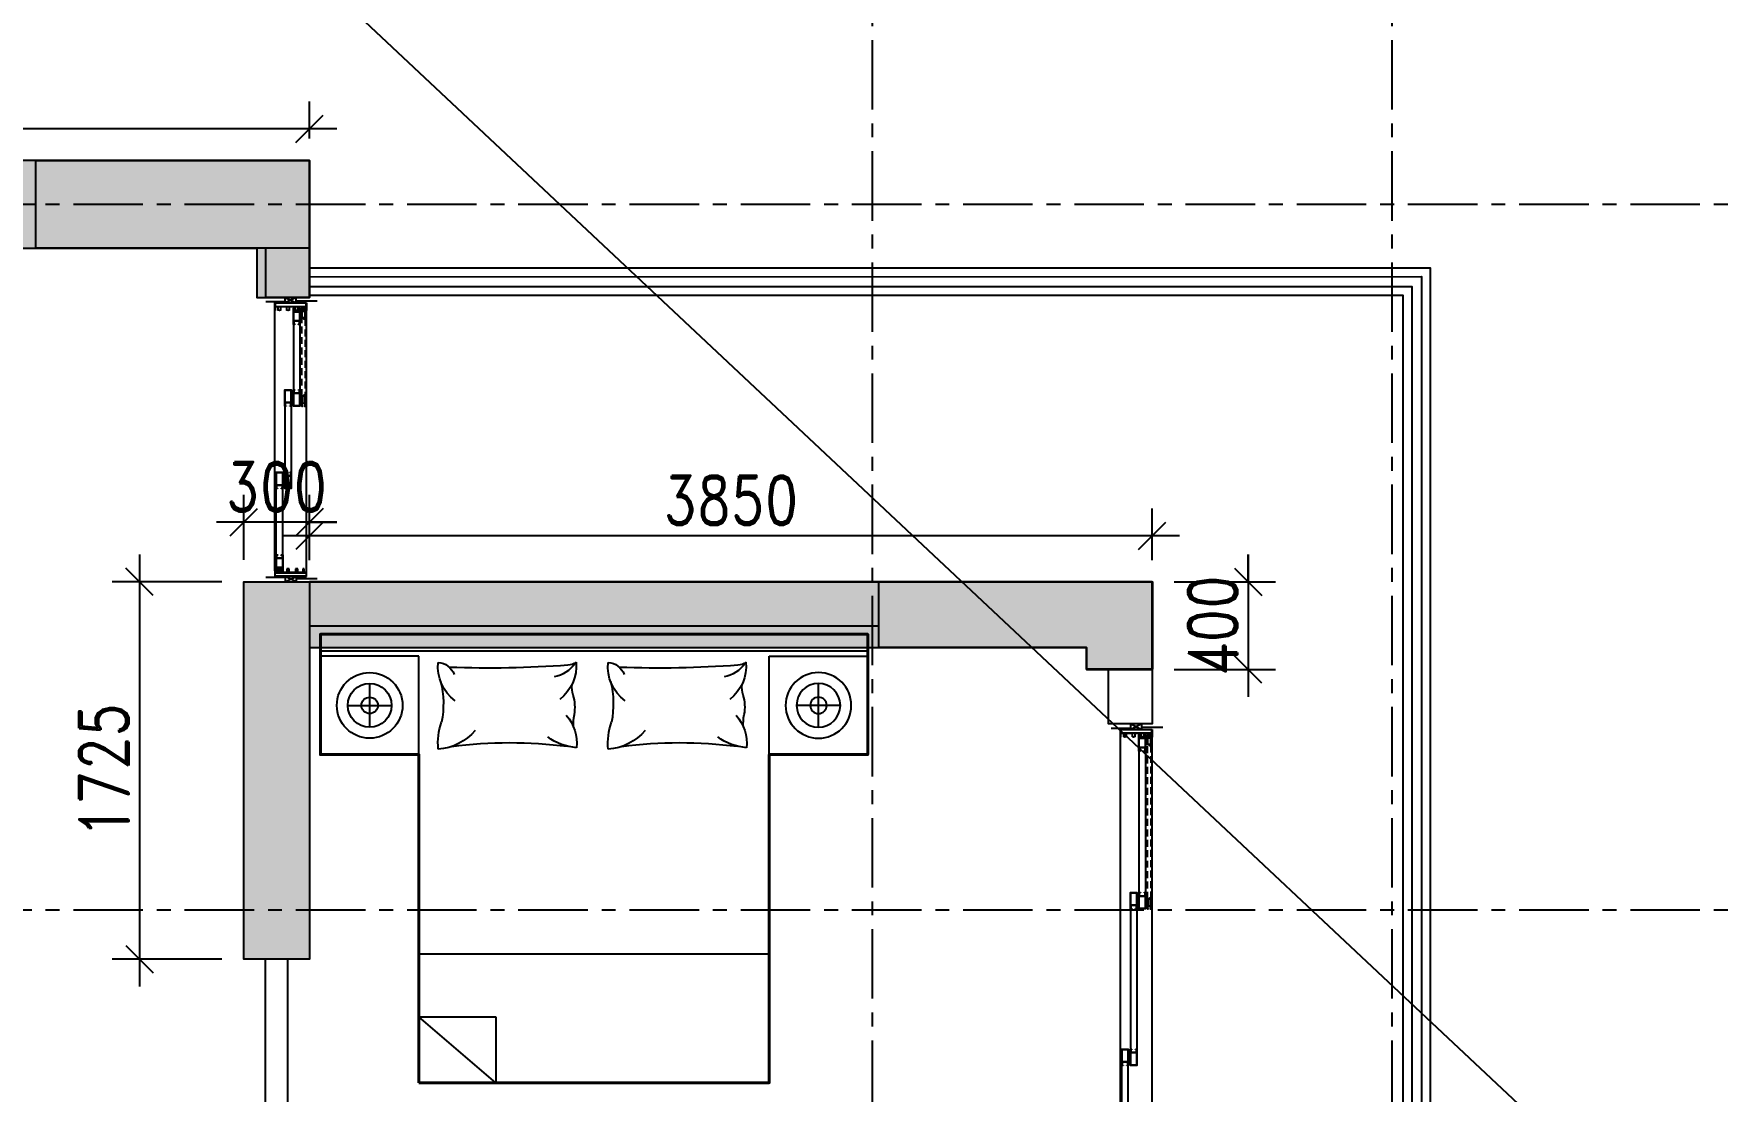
# Model space of a CAD drawing. Header units: millimetres. Extents: x 2061841 to 105821645, y -77612 to 48520811.
# Drawn here: x 105427943 to 105435678, y 48502632 to 48507465 of the extents above; entities that cross this region are included whole.
import ezdxf

# ---------------------------------------------------------------- set-up
doc = ezdxf.new("R2010")
doc.units = ezdxf.units.MM
doc.header["$LTSCALE"] = 10
doc.header["$MEASUREMENT"] = 0
doc.linetypes.add('xa_type A_Seventh floor plan$0$HIDDEN2', pattern=[4.7625, 3.175, -1.5875])
doc.linetypes.add('XR_type A_TYP_GRID$0$CENTER', pattern=[50.8, 31.75, -6.35, 6.35, -6.35])
for name, color, linetype in [('AS-COLS', 2, 'Continuous'), ('DIM', 8, 'Continuous'), ('S-OPENING', 6, 'Continuous'), ('xa_type A_Seventh floor plan$0$A-FLOR-HRAL', 200, 'Continuous'), ('xa_type A_Seventh floor plan$0$A-FURN-MOVE', 54, 'Continuous'), ('xa_type A_Seventh floor plan$0$A-FURN-MOVE-RefEdit0', 54, 'Continuous'), ('xa_type A_Seventh floor plan$0$A-GLAZ-FRAM', 74, 'Continuous'), ('xa_type A_Seventh floor plan$0$A-WALL', 3, 'Continuous'), ('xa_type A_Seventh floor plan$0$A-WALL-FNSH', 8, 'Continuous'), ('XR_type A_TYP_COL$0$AS-COLS', 2, 'Continuous'), ('XR_type A_TYP_COL$0$AS-COLS-PATT', 253, 'Continuous'), ('XR_type A_TYP_GRID$0$AS-GRID', 24, 'XR_type A_TYP_GRID$0$CENTER')]:
    doc.layers.add(name, color=color, linetype=linetype)
doc.layers.add('S-STRCOL HATCH', color=33, linetype='Continuous', lineweight=9)
doc.layers.add('xa_type A_Seventh floor plan$0$M-WHITE', color=7, linetype='Continuous', lineweight=40)
doc.styles.add('200', font='romand.shx', dxfattribs={"width": 0.8, "height": 225})
doc.dimstyles.new('GR1', dxfattribs={"dimtxt": 225, "dimasz": 125, "dimexe": 125, "dimexo": 100, "dimgap": 50, "dimtad": 1, "dimdec": 0, "dimzin": 3, "dimdsep": 46, "dimtxsty": '200', "dimblk1": 'OBLIQUE', "dimblk2": 'OBLIQUE', "dimsah": 1, "dimcen": 0.0625, "dimdle": 125, "dimclrd": 3, "dimclre": 3, "dimclrt": 2, "dimadec": 0, "dimazin": 0, "dimtfac": 1, "dimtdec": 0, "dimtix": 1, "dimtmove": 0, "dimatfit": 3, "dimfxl": 1, "dimtolj": 1, "dimtzin": 0, "dimarcsym": 0})

# ---------------------------------------------------------------- blocks, each defined once
blk = doc.blocks.new('xa_type A_Seventh floor plan$0$Alframe Door 3T+W')
for p, q in [((35, 145.7), (0, 145.7)), ((0, 145.7), (0, 0)), ((1.3, 2), (1.3, 143.7)), ((1.3, 143.7), (16.1, 143.7)), ((16.1, 143.7), (16.1, 2)), ((18, 129.5), (18, 144.2)), ((18, 144.2), (35, 144.2)), ((34.1, 129.5), (18, 129.5)), ((18, 90), (18, 119.5)), ((18, 119.5), (34.1, 119.5)), ((34.1, 90), (18, 90)), ((18, 50.5), (18, 80)), ((18, 80), (34.1, 80)), ((35, 144.2), (35, 145.7)), ((0, 0), (35, 0)), ((16.1, 2), (1.3, 2)), ((34.1, 50.5), (18, 50.5)), ((18, 16.9), (18, 40.5)), ((18, 40.5), (34.1, 40.5)), ((34.8, 16.9), (18, 16.9)), ((18, 1.5), (18, 11.1)), ((18, 11.1), (34.8, 11.1)), ((35, 1.5), (18, 1.5)), ((35, 0), (35, 1.5))]:
    blk.add_line(p, q)
for centre, start, end in [((22.8, 124.5), 336, 24), ((22.8, 85), 336, 24), ((22.8, 45.5), 336, 24), ((22.8, 14), 346.32448, 13.67552)]:
    blk.add_arc(centre, 12.3, start, end)
blk = doc.blocks.new('xa_type A_Seventh floor plan$0$Alframe Win shutter wmesh')
for points in [[(7.5, -46), (7.5, 0), (4.5, 0), (4.5, -1.2), (6.2, -1.2), (6.2, -13.1), (-6.2, -13.1), (-6.2, -1.2), (-4.5, -1.2), (-4.5, 0), (-7.5, 0), (-7.5, -50), (-1, -50), (-1, -48), (-2, -48), (-2, -49), (-6.2, -49), (-6.2, -46)], [(6.2, -14.1), (-6.2, -14.1), (-6.2, -45), (6.2, -45)]]:
    blk.add_lwpolyline(points, close=True)
blk = doc.blocks.new('xa_type A_Seventh floor plan$0$Al frame Door shutter 1')
blk.add_lwpolyline([(8, -60), (15, -60), (15, 15), (8, 15), (8, 13.5), (13.5, 13.5), (13.5, 0), (-13.5, 0), (-13.5, 13.5), (-8, 13.5), (-8, 15), (-15, 15), (-15, -60), (-8, -60), (-8, -58.5), (-13.5, -58.5), (-13.5, -45), (13.5, -45), (13.5, -58.5), (8, -58.5), (8, -60)])
blk.add_lwpolyline([(-13.5, -43.5), (13.5, -43.5), (13.5, -1.5), (-13.5, -1.5)], close=True)
blk = doc.blocks.new('xa_type A_Seventh floor plan$0$Al frame Door shutter 2')
for p, q in [((-8, 75), (-15, 75)), ((-13.5, 60), (-13.5, 73.5)), ((-13.5, 73.5), (-8, 73.5)), ((13.5, 60), (-13.5, 60)), ((13.5, 58.5), (-13.5, 58.5)), ((-13.5, 58.5), (-13.5, 1.5)), ((-13.5, 1.5), (13.5, 1.5)), ((-8, 73.5), (-8, 75)), ((15, 75), (8, 75)), ((8, 75), (8, 73.5)), ((8, 73.5), (13.5, 73.5)), ((13.5, 73.5), (13.5, 60)), ((13.5, 1.5), (13.5, 58.5)), ((15, 34.5), (15, 75)), ((15, 34.5), (18.5, 34.5)), ((19, 33.2), (15, 33.2)), ((21.3, 37.3), (18.5, 34.5)), ((22.2, 36.4), (19, 33.2)), ((22.2, 36.4), (21.3, 37.3))]:
    blk.add_line(p, q)
blk.add_lwpolyline([(-15, 75), (-15, 0), (15, 0), (15, 33.2)])
blk = doc.blocks.new('*U315')
for p, q in [((49.9, 178.8), (1250.1, 178.8)), ((123.9, 172.6), (426, 172.6)), ((123.9, 142.6), (426, 142.6)), ((803.1, 133.1), (501, 133.1)), ((803.1, 103.1), (501, 103.1)), ((1176.1, 93.6), (878.1, 93.6)), ((49.9, 33.1), (1241.1, 33.1)), ((1176.1, 63.6), (878.1, 63.6))]:
    blk.add_line(p, q)
at = {"linetype": 'xa_type A_Seventh floor plan$0$HIDDEN2'}
for p, q in [((849.1, 54.6), (1205.1, 54.6)), ((1201.1, 39.6), (853.1, 39.6))]:
    blk.add_line(p, q, dxfattribs=at)
at = {"color": 251}
for points in [[(25, 80.9), (0, 80.9), (25, 130.9), (0, 130.9), (25, 80.9), (25, 130.9)], [(1275, 80.9), (1300, 80.9), (1275, 130.9), (1300, 130.9), (1275, 80.9), (1275, 130.9)]]:
    blk.add_lwpolyline(points, dxfattribs=at)
at = {"layer": 'xa_type A_Seventh floor plan$0$A-WALL-FNSH'}
for p, q in [((20, 130.9), (20, 220)), ((1280, 130.9), (1280, 220)), ((15, 80.9), (15, -15)), ((1285, 80.9), (1285, -15))]:
    blk.add_line(p, q, dxfattribs=at)
blk.add_blockref('xa_type A_Seventh floor plan$0$Alframe Door 3T+W', (25, 33.1))
at = {"xscale": -1}
for name, p, rotation in [('xa_type A_Seventh floor plan$0$Al frame Door shutter 1', (63.9, 157.6), 90), ('xa_type A_Seventh floor plan$0$Al frame Door shutter 2', (501, 157.6), 90), ('xa_type A_Seventh floor plan$0$Al frame Door shutter 2', (426, 118.1), 270), ('xa_type A_Seventh floor plan$0$Al frame Door shutter 2', (878.1, 118.1), 90), ('xa_type A_Seventh floor plan$0$Al frame Door shutter 2', (803.1, 78.6), 270), ('xa_type A_Seventh floor plan$0$Al frame Door shutter 1', (1236.1, 78.6), 270), ('xa_type A_Seventh floor plan$0$Alframe Win shutter wmesh', (1251.1, 47.1), 270)]:
    blk.add_blockref(name, p, dxfattribs=dict(at, rotation=rotation))
blk.add_blockref('xa_type A_Seventh floor plan$0$Alframe Door 3T+W', (1275, 33.1), dxfattribs=at)
at = {"rotation": 90.00000000000001}
blk.add_blockref('xa_type A_Seventh floor plan$0$Alframe Win shutter wmesh', (803.1, 47.1), dxfattribs=at)
blk = doc.blocks.new('*U344')
for p, q in [((49.9, 178.8), (2275.1, 178.8)), ((123.9, 172.6), (764.2, 172.6)), ((123.9, 142.6), (764.2, 142.6)), ((1479.6, 133.1), (839.2, 133.1)), ((1479.6, 103.1), (839.2, 103.1)), ((2201.1, 93.6), (1554.6, 93.6)), ((49.9, 33.1), (2266.1, 33.1)), ((2201.1, 63.6), (1554.6, 63.6))]:
    blk.add_line(p, q)
at = {"linetype": 'xa_type A_Seventh floor plan$0$HIDDEN2'}
for p, q in [((1525.6, 54.6), (2230.1, 54.6)), ((2226.1, 39.6), (1529.6, 39.6))]:
    blk.add_line(p, q, dxfattribs=at)
at = {"color": 251}
for points in [[(25, 80.9), (0, 80.9), (25, 130.9), (0, 130.9), (25, 80.9), (25, 130.9)], [(2300, 80.9), (2325, 80.9), (2300, 130.9), (2325, 130.9), (2300, 80.9), (2300, 130.9)]]:
    blk.add_lwpolyline(points, dxfattribs=at)
at = {"layer": 'xa_type A_Seventh floor plan$0$A-WALL-FNSH'}
for p, q in [((20, 130.9), (20, 220)), ((2305, 130.9), (2305, 220)), ((15, 80.9), (15, -15)), ((2310, 80.9), (2310, -15))]:
    blk.add_line(p, q, dxfattribs=at)
blk.add_blockref('xa_type A_Seventh floor plan$0$Alframe Door 3T+W', (25, 33.1))
at = {"xscale": -1}
for name, p, rotation in [('xa_type A_Seventh floor plan$0$Al frame Door shutter 1', (63.9, 157.6), 90), ('xa_type A_Seventh floor plan$0$Al frame Door shutter 2', (839.2, 157.6), 90), ('xa_type A_Seventh floor plan$0$Al frame Door shutter 2', (764.2, 118.1), 270), ('xa_type A_Seventh floor plan$0$Al frame Door shutter 2', (1554.6, 118.1), 90), ('xa_type A_Seventh floor plan$0$Al frame Door shutter 2', (1479.6, 78.6), 270), ('xa_type A_Seventh floor plan$0$Al frame Door shutter 1', (2261.1, 78.6), 270), ('xa_type A_Seventh floor plan$0$Alframe Win shutter wmesh', (2276.1, 47.1), 270)]:
    blk.add_blockref(name, p, dxfattribs=dict(at, rotation=rotation))
blk.add_blockref('xa_type A_Seventh floor plan$0$Alframe Door 3T+W', (2300, 33.1), dxfattribs=at)
at = {"rotation": 90.00000000000001}
blk.add_blockref('xa_type A_Seventh floor plan$0$Alframe Win shutter wmesh', (1479.6, 47.1), dxfattribs=at)
blk = doc.blocks.new('xa_type A_Seventh floor plan$0$Bedside table')
for p, q in [((-450, 450), (0, 450)), ((-450, 0), (-450, 450)), ((0, 0), (0, 450)), ((-450, 0), (0, 0))]:
    blk.add_line(p, q)
at = {"color": 251}
for p, q in [((-225, 325), (-225, 125)), ((-325, 225), (-125, 225))]:
    blk.add_line(p, q, dxfattribs=at)
for radius in [150, 100]:
    blk.add_circle((-225, 225), radius)
blk.add_circle((-225, 225), 37.5, dxfattribs=at)
blk = doc.blocks.new('xa_type A_Seventh floor plan$0$Pillow')
for points in [[(-254.4, 186.2, 0.065269), (275.2, 185.2, 0.040806)], [(303.5, 98, 0.101), (306.6, 40.5, -0.12192), (301.4, -49.1, 0.102959), (296.1, -98.2, 0.088453)], [(-304.2, -110.6, 0.11294), (-300.1, 74.6)]]:
    blk.add_lwpolyline(points, format="xyb")
for centre, radius, start, end in [((-8.6, 173.2), 307.7, 175.30484, 198.69419), ((-332.4, -45.4), 244.4, 40.4189, 85.9871), ((334.2, -52), 244.4, 94.0129, 127.59606), ((124.3, 171.9), 193.9, 318.55745, 5.88998), ((-122.5, -178.1), 193.9, 126.5711, 185.88998), ((122.8, -181.7), 192.3, 354.52265, 52.54401), ((-319.9, -115.8), 82.2, 273.18077, 340.45945), ((191.3, -274.1), 143.3, 34.17586, 80.68806), ((-80.7, -5019.4), 4847.2, 85.77055, 92.16008), ((274.9, -245.5), 60.2, 49.09906, 88.1629)]:
    blk.add_arc(centre, radius, start, end)
blk = doc.blocks.new('xa_type A_Seventh floor plan$0$Bed Queensize')
at = {"color": 251}
for p, q in [((-100, -1250), (-100, 1250)), ((-350, 1125), (-350, 925)), ((-1487.3, 800), (-1487.3, -800))]:
    blk.add_line(p, q, dxfattribs=at)
blk.add_lwpolyline([(-1773.9, -448.9), (-2075, -448.9), (-1773.9, -800)], close=True, dxfattribs=at)
at = {"layer": 'xa_type A_Seventh floor plan$0$A-FURN-MOVE-RefEdit0'}
for p, q in [((-575, 1250), (-125, 1250)), ((-125, 800), (-125, 1250)), ((-450, 1025), (-250, 1025)), ((-575, 800), (-125, 800))]:
    blk.add_line(p, q, dxfattribs=at)
for radius in [150, 100, 37.5]:
    blk.add_circle((-350, 1025), radius, dxfattribs=at)
at = {"layer": 'xa_type A_Seventh floor plan$0$M-WHITE'}
blk.add_lwpolyline([(-2075, -800), (-2075, 800), (-575, 800), (-575, 1250), (-25, 1250), (-25, -1250), (-575, -1250), (-575, -800)], close=True, dxfattribs=at)
at = {"layer": 'xa_type A_Seventh floor plan$0$A-FURN-MOVE-RefEdit0', "rotation": 90}
for p in [(-351.8, 379.7), (-351.8, -396.7)]:
    blk.add_blockref('xa_type A_Seventh floor plan$0$Pillow', p, dxfattribs=at)
at = {"layer": 'xa_type A_Seventh floor plan$0$A-FURN-MOVE-RefEdit0', "xscale": -0.9999999999999999, "rotation": 180}
blk.add_blockref('xa_type A_Seventh floor plan$0$Bedside table', (-125, -800), dxfattribs=at)
blk = doc.blocks.new('_Oblique')
at = {"color": 0, "linetype": 'ByBlock', "lineweight": -2}
blk.add_line((-0.5, -0.5), (0.5, 0.5), dxfattribs=at)
blk = doc.blocks.new('*D409')
at = {"layer": 'Defpoints', "color": 0, "transparency": 16777216}
for p in [(5949.4, 26070.4), (5473.4, 24345.4), (5949.4, 24345.4)]:
    blk.add_point(p, dxfattribs=at)
at = {"layer": 'DIM', "color": 3, "lineweight": -2, "transparency": 16777216}
for p, q in [((5473.4, 26195.4), (5473.4, 24220.4)), ((5849.4, 26070.4), (5348.4, 26070.4)), ((5849.4, 24345.4), (5348.4, 24345.4))]:
    blk.add_line(p, q, dxfattribs=at)
at = {"layer": 'DIM', "color": 3, "linetype": 'ByBlock', "lineweight": -2, "transparency": 16777216, "xscale": 125, "yscale": 125, "zscale": 125}
for p, rotation in [((5473.4, 26070.4), 90), ((5473.4, 24345.4), 270)]:
    blk.add_blockref('_Oblique', p, dxfattribs=dict(at, rotation=rotation))
at = {"layer": 'DIM', "color": 2, "transparency": 16777216, "insert": (5310.9, 25207.9), "char_height": 225, "attachment_point": 5, "rotation": 90, "style": '200'}
blk.add_mtext('\\A1;1725', dxfattribs=at)
blk = doc.blocks.new('*D410')
at = {"layer": 'Defpoints', "color": 0, "transparency": 16777216}
for p in [(5949.4, 26342.2), (5949.4, 26070.4), (6249.4, 26070.4)]:
    blk.add_point(p, dxfattribs=at)
at = {"layer": 'DIM', "color": 3, "lineweight": -2, "transparency": 16777216}
for p, q in [((5949.4, 26170.4), (5949.4, 26467.2)), ((6249.4, 26170.4), (6249.4, 26467.2)), ((6374.4, 26342.2), (5824.4, 26342.2)), ((5949.4, 26342.2), (5824.4, 26342.2)), ((6249.4, 26342.2), (6374.4, 26342.2))]:
    blk.add_line(p, q, dxfattribs=at)
at = {"layer": 'DIM', "color": 3, "linetype": 'ByBlock', "lineweight": -2, "transparency": 16777216, "xscale": 125, "yscale": 125, "zscale": 125}
blk.add_blockref('_Oblique', (5949.4, 26342.2), dxfattribs=at)
at = {"layer": 'DIM', "color": 3, "linetype": 'ByBlock', "lineweight": -2, "transparency": 16777216, "xscale": 125, "yscale": 125, "zscale": 125, "rotation": 180}
blk.add_blockref('_Oblique', (6249.4, 26342.2), dxfattribs=at)
at = {"layer": 'DIM', "color": 2, "transparency": 16777216, "insert": (6099.4, 26504.7), "char_height": 225, "attachment_point": 5, "style": '200'}
blk.add_mtext('\\A1;300', dxfattribs=at)
blk = doc.blocks.new('*D411')
at = {"layer": 'Defpoints', "color": 0, "transparency": 16777216}
for p in [(2474.1, 28140.6), (2474.1, 27995.8), (6249.8, 27995.8)]:
    blk.add_point(p, dxfattribs=at)
at = {"layer": 'DIM', "color": 3, "lineweight": -2, "transparency": 16777216}
for p, q in [((2474.1, 28095.8), (2474.1, 28265.6)), ((6249.8, 28095.8), (6249.8, 28265.6)), ((6374.8, 28140.6), (2349.1, 28140.6))]:
    blk.add_line(p, q, dxfattribs=at)
at = {"layer": 'DIM', "color": 3, "linetype": 'ByBlock', "lineweight": -2, "transparency": 16777216, "xscale": 125, "yscale": 125, "zscale": 125, "rotation": 180}
blk.add_blockref('_Oblique', (2474.1, 28140.6), dxfattribs=at)
at = {"layer": 'DIM', "color": 3, "linetype": 'ByBlock', "lineweight": -2, "transparency": 16777216, "xscale": 125, "yscale": 125, "zscale": 125}
blk.add_blockref('_Oblique', (6249.8, 28140.6), dxfattribs=at)
at = {"layer": 'DIM', "color": 2, "transparency": 16777216, "insert": (4362, 28303.1), "char_height": 225, "attachment_point": 5, "style": '200'}
blk.add_mtext('\\A1;3776', dxfattribs=at)
blk = doc.blocks.new('*D416')
at = {"layer": 'Defpoints', "color": 0, "transparency": 16777216}
for p in [(10099.6, 26069.9), (10099.6, 25669.9), (10537.7, 25669.9)]:
    blk.add_point(p, dxfattribs=at)
at = {"layer": 'DIM', "color": 3, "lineweight": -2, "transparency": 16777216}
for p, q in [((10537.7, 26194.9), (10537.7, 25544.9)), ((10537.7, 26069.9), (10537.7, 26194.9)), ((10199.6, 26069.9), (10662.7, 26069.9)), ((10199.6, 25669.9), (10662.7, 25669.9)), ((10537.7, 25669.9), (10537.7, 25544.9))]:
    blk.add_line(p, q, dxfattribs=at)
at = {"layer": 'DIM', "color": 3, "linetype": 'ByBlock', "lineweight": -2, "transparency": 16777216, "xscale": 125, "yscale": 125, "zscale": 125}
for p, rotation in [((10537.7, 26069.9), 270), ((10537.7, 25669.9), 90)]:
    blk.add_blockref('_Oblique', p, dxfattribs=dict(at, rotation=rotation))
at = {"layer": 'DIM', "color": 2, "transparency": 16777216, "insert": (10375.2, 25869.9), "char_height": 225, "attachment_point": 5, "rotation": 90, "style": '200'}
blk.add_mtext('\\A1;400', dxfattribs=at)
blk = doc.blocks.new('*D417')
at = {"layer": 'Defpoints', "color": 0, "transparency": 16777216}
for p in [(6249.4, 26280.2), (6249.4, 26069.9), (10099.6, 26069.9)]:
    blk.add_point(p, dxfattribs=at)
at = {"layer": 'DIM', "color": 3, "lineweight": -2, "transparency": 16777216}
for p, q in [((6249.4, 26169.9), (6249.4, 26405.2)), ((10099.6, 26169.9), (10099.6, 26405.2)), ((10224.6, 26280.2), (6124.4, 26280.2))]:
    blk.add_line(p, q, dxfattribs=at)
at = {"layer": 'DIM', "color": 3, "linetype": 'ByBlock', "lineweight": -2, "transparency": 16777216, "xscale": 125, "yscale": 125, "zscale": 125, "rotation": 180}
blk.add_blockref('_Oblique', (6249.4, 26280.2), dxfattribs=at)
at = {"layer": 'DIM', "color": 3, "linetype": 'ByBlock', "lineweight": -2, "transparency": 16777216, "xscale": 125, "yscale": 125, "zscale": 125}
blk.add_blockref('_Oblique', (10099.6, 26280.2), dxfattribs=at)
at = {"layer": 'DIM', "color": 2, "transparency": 16777216, "insert": (8174.5, 26442.7), "char_height": 225, "attachment_point": 5, "style": '200'}
blk.add_mtext('\\A1;3850', dxfattribs=at)
blk = doc.blocks.new('G$CDE8A9FAD')
at = {"layer": 'S-STRCOL HATCH'}
h = blk.add_hatch(color=256, dxfattribs=at)
h.dxf.hatch_style = 1
h.paths.add_polyline_path([(6249.8, 27624.2), (6249.8, 27995.8), (2474.1, 27995.8), (2474.1, 27595.8), (6009.7, 27595.8), (6009.7, 27370.5), (6249.7, 27370.5), (6249.8, 27624.2), (6249.8, 27624.2)])
h = blk.add_hatch(color=256, dxfattribs=at)
h.dxf.hatch_style = 1
h.paths.add_polyline_path([(5949.4, 26070.4), (6249.4, 26070.4), (6249.4, 24345.4), (5949.4, 24345.4)])
h = blk.add_hatch(color=256, dxfattribs=at)
h.dxf.hatch_style = 1
h.paths.add_polyline_path([(10099.6, 25669.9), (10099.6, 26069.9), (6249.4, 26069.9), (6249.4, 25769.9), (9799.6, 25769.9), (9799.6, 25669.9), (10099.6, 25669.9)])
at = {"layer": 'AS-COLS', "color": 1, "elevation": 0}
for points in [[(6249.8, 27624.2), (6249.8, 27995.8), (2474.1, 27995.8), (2474.1, 27595.8), (6009.7, 27595.8), (6009.7, 27370.5), (6249.7, 27370.5), (6249.8, 27624.2)], [(5949.4, 26070.4), (6249.4, 26070.4), (6249.4, 24345.4), (5949.4, 24345.4)], [(10099.6, 25669.9), (10099.6, 26069.9), (6249.4, 26069.9), (6249.4, 25769.9), (9799.6, 25769.9), (9799.6, 25669.9)]]:
    blk.add_lwpolyline(points, close=True, dxfattribs=at)
at = {"layer": 'DIM'}
for base, p1, p2, picture, middle in [((2474.1, 28140.6, 0), (6249.8, 27995.8), (2474.1, 27995.8), '*D411', (4362, 28303.1, 0)), ((5949.4, 26342.2, 0), (6249.4, 26070.4), (5949.4, 26070.4), '*D410', (6099.4, 26504.7, 0)), ((6249.4, 26280.2, 0), (10099.6, 26069.9), (6249.4, 26069.9), '*D417', (8174.5, 26442.7, 0))]:
    dim = blk.add_linear_dim(base=base, p1=p1, p2=p2, dimstyle='GR1', dxfattribs=at)
    dim.commit()
    dim.dimension.update_dxf_attribs({"geometry": picture, "text_midpoint": middle})
for base, p1, p2, picture, middle in [((5473.4, 24345.4, 0), (5949.4, 26070.4), (5949.4, 24345.4), '*D409', (5310.9, 25207.9, 0)), ((10537.7, 25669.9, 0), (10099.6, 26069.9), (10099.6, 25669.9), '*D416', (10375.2, 25869.9, 0))]:
    dim = blk.add_linear_dim(base=base, p1=p1, p2=p2, angle=90, dimstyle='GR1', dxfattribs=at)
    dim.commit()
    dim.dimension.update_dxf_attribs({"geometry": picture, "text_midpoint": middle})
blk = doc.blocks.new('TOWER-A TYPICAL FLOOR FRAMING PLAN N')
at = {"layer": 'XR_type A_TYP_COL$0$AS-COLS-PATT'}
h = blk.add_hatch(color=256, dxfattribs=at)
h.dxf.hatch_style = 1
h.paths.add_polyline_path([(102664952.1, 48604900), (102666202.1, 48604900), (102666202.1, 48604500), (102664952.1, 48604500)])
h = blk.add_hatch(color=256, dxfattribs=at)
h.dxf.hatch_style = 1
h.paths.add_polyline_path([(102666202.1, 48602975), (102666202.1, 48601250), (102665902.1, 48601250), (102665902.1, 48602975)])
h = blk.add_hatch(color=256, dxfattribs=at)
h.dxf.hatch_style = 1
h.paths.add_polyline_path([(102670052.1, 48602575), (102669752.1, 48602575), (102669752.1, 48602675), (102668802.1, 48602675), (102668802.1, 48602975), (102670052.1, 48602975)])
at = {"layer": 'AS-COLS', "color": 6}
blk.add_line((102658085.6, 48613396.5), (102685453.7, 48587694.5, 0), dxfattribs=at)
at = {"layer": 'xa_type A_Seventh floor plan$0$A-FLOR-HRAL', "elevation": 0}
for points in [[(102666202.2, 48604409.6), (102671321.7, 48604409.7), (102671321.7, 48596464.5)], [(102666202.2, 48604369.6), (102671281.7, 48604369.7), (102671281.7, 48596464.5)], [(102666202.2, 48604324.6), (102671236.7, 48604324.7), (102671236.7, 48596464.5)], [(102666202.2, 48604284.6), (102671196.7, 48604284.7), (102671196.7, 48596464.5)]]:
    blk.add_lwpolyline(points, dxfattribs=at)
at = {"layer": 'xa_type A_Seventh floor plan$0$A-WALL'}
for p, q in [((102664952.1, 48604900, 0), (102662426.4, 48604900, 0)), ((102664952.1, 48604700, 0), (102662426.4, 48604700, 0)), ((102666201.9, 48602974), (102668802, 48602974.1)), ((102670052, 48602974.1), (102670052, 48602974.1)), ((102666201.9, 48602774), (102668802, 48602774.1))]:
    blk.add_line(p, q, dxfattribs=at)
at = {"layer": 'xa_type A_Seventh floor plan$0$A-WALL', "elevation": 0}
for points in [[(102666202.1, 48604500), (102666202.1, 48604274.8), (102666002.1, 48604274.8), (102666002.1, 48604500)], [(102670052, 48602574), (102670052, 48602325.8), (102669852, 48602325.8), (102669852, 48602574)], [(102666101.8, 48601249.6), (102666101.5, 48599574.7), (102666001.5, 48599574.7), (102666001.5, 48599624.6), (102665883, 48599624.6), (102665883, 48599724.6), (102666001.5, 48599724.6), (102666001.7, 48601249.6)]]:
    blk.add_lwpolyline(points, dxfattribs=at)
at = {"layer": 'XR_type A_TYP_COL$0$AS-COLS', "elevation": 0}
for points in [[(102664952.1, 48604900), (102666202.1, 48604900), (102666202.1, 48604500), (102664952.1, 48604500)], [(102666202.1, 48602975), (102666202.1, 48601250), (102665902.1, 48601250), (102665902.1, 48602975)], [(102670052.1, 48602575), (102669752.1, 48602575), (102669752.1, 48602675), (102668802.1, 48602675), (102668802.1, 48602975), (102670052.1, 48602975)]]:
    blk.add_lwpolyline(points, close=True, dxfattribs=at)
at = {"layer": 'XR_type A_TYP_GRID$0$AS-GRID'}
for p, q in [((102668771.8, 48610531), (102668771.8, 48574150.4)), ((102671146.7, 48610531), (102671146.7, 48574150.4)), ((102691349.4, 48604700), (102655331.9, 48604700)), ((102691349.4, 48601474.3), (102655331.9, 48601474.3))]:
    blk.add_line(p, q, dxfattribs=at)
at = {"layer": 'AS-COLS', "color": 6}
blk.add_blockref('G$CDE8A9FAD', (102659952.3, 48576904.6), dxfattribs=at)
at = {"layer": 'xa_type A_Seventh floor plan$0$A-FURN-MOVE', "xscale": -1, "rotation": 269.9968149912646}
blk.add_blockref('xa_type A_Seventh floor plan$0$Bed Queensize', (102667502, 48602760), dxfattribs=at)
at = {"layer": 'xa_type A_Seventh floor plan$0$A-GLAZ-FRAM', "rotation": 90}
for name, p in [('*U315', (102666222.2, 48602974.8)), ('*U344', (102670084.7, 48600000))]:
    blk.add_blockref(name, p, dxfattribs=at)

msp = doc.modelspace()

# ---------------------------------------------------------------- block references
at = {"layer": 'S-OPENING'}
msp.add_blockref('TOWER-A TYPICAL FLOOR FRAMING PLAN N', (2763000.3, -98014.7), dxfattribs=at)

doc.saveas('drawing.dxf')
